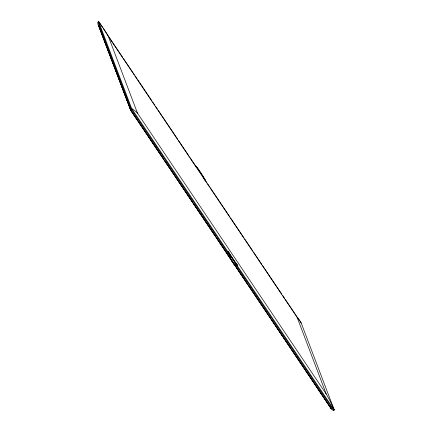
<?xml version="1.0" encoding="UTF-8"?>
<svg xmlns="http://www.w3.org/2000/svg" width="432" height="432" viewBox="0 0 432 432"><rect width="100%" height="100%" fill="white"/><g stroke="black" fill="none" stroke-linecap="round" stroke-linejoin="round"><path stroke-width="0.65" d="M237.438 265.486L228.155 251.5M237.497 265.55L237.406 264.983M204.892 179.393C205.805 182.147 203.24 175.981 202.165 174.69L197.343 167.53L195.48 165.791L189.972 157.529M98.588 25.315L130.761 110.425L98.356 25.121L131.015 110.695L331.133 408.613L130.761 110.425M330.68 407.824L323.568 397.046M233.545 259.843L233.296 260.329M102.389 27.194L98.631 21.6L97.864 22.372L97.886 24.122A3.953 3.731 -46.1 0 0 98.21 24.872M228.89 256.095L227.237 253.076M231.055 256.997L229.948 257.693L228.928 256.052M205.07 180.031L205.006 180.365M226.579 252.466L226.616 252.11M228.847 255.911L229.964 255.236L230.31 255.825M235.84 264.211C233.172 262.175 235.499 267.764 236.169 264.541M331.279 408.861A3.953 3.731 -46.1 0 0 331.754 409.514L333.234 410.368L334.255 410.044L301.228 323.098L285.444 299.603M232.189 261.025L231.682 260.987M131.015 110.695L137.9 120.739M228.242 251.802L228.566 251.829M195.394 165.899L196.052 166.239M331.074 408.305L330.431 406.971M235.802 266.328L236.077 266.495M235.742 266.263L233.982 264.416L226.735 253.006M237.389 264.935L236.029 263.531L231.309 256.522L228.604 251.861M237.017 265.486L235.958 264.265M235.283 265.496L236.288 266.458M236.066 264.514L235.71 263.92M235.58 263.839L230.963 256.856M196.09 166.271L204.876 179.35M103.14 28.312L122.688 57.402M123.439 58.52L134.341 74.741M135.092 75.859L136.971 78.656M137.722 79.774L152.005 101.029M152.755 102.146L154.64 104.944M155.39 106.067L157.27 108.859M158.02 109.982L177.568 139.066M178.319 140.184L189.216 156.406M202.748 176.542L206.885 182.698M207.635 183.816L209.515 186.613M210.265 187.731L229.813 216.821M230.564 217.939L244.096 238.075M244.847 239.193L252.742 250.938M253.492 252.061L261.765 264.368M262.516 265.486L264.395 268.283M265.145 269.401L281.686 294.014M282.814 295.688L284.693 298.485M301.234 323.098A153.884 57.721 -29.6 0 0 297.119 317.342L108.373 36.455L137.527 113.216L326.279 394.103A153.884 145.26 -46.1 0 1 334.26 410.038L236.903 265.167M229.387 253.978L131.657 108.54L98.631 21.6A153.884 145.26 -46.1 0 1 108.373 36.455M228.425 253.778L131.074 108.902L98.048 21.956M236.32 265.523L333.671 410.4M138.65 121.856L140.53 124.654M141.28 125.771L146.545 133.607M147.296 134.725L160.828 154.861M161.579 155.979L163.458 158.776M164.587 160.45L181.121 185.063M181.872 186.181L183.751 188.978M184.507 190.096L192.775 202.403M193.525 203.521L201.42 215.266M202.171 216.383L213.068 232.605M213.824 233.723L215.703 236.52M216.454 237.638L235.996 266.722M236.747 267.84L247.649 284.062M248.4 285.179L256.295 296.924M257.045 298.048L267.943 314.264M268.699 315.387L270.578 318.179M271.701 319.858L288.241 344.471M288.992 345.589L290.871 348.386M291.622 349.504L308.534 374.674M309.29 375.791L311.17 378.589M311.92 379.706L322.817 395.928M228.301 252.423L230.731 256.608M230.634 256.457L230.348 256.003M202.376 175.667L202.554 175.97M297.119 317.342L326.279 394.103M330.653 407.354L331.133 408.613M98.955 25.952L99.668 27.837M100.624 30.343L101.812 33.48M103.243 37.249L104.436 40.387M105.386 42.898L106.58 46.035M108.011 49.799L108.729 51.683M110.155 55.447L111.348 58.585M112.779 62.348L113.492 64.233M114.923 67.997L115.641 69.881M117.072 73.645L118.26 76.783M119.691 80.552L120.409 82.431M121.84 86.195L122.553 88.079M124.459 93.101L125.177 94.981M126.603 98.75L127.321 100.629M129.94 107.536L131.134 110.673M130.68 110.344A3.953 1.485 -29.6 0 1 130.529 110.057L130.837 109.166L131.657 108.54A153.884 57.721 -29.6 0 1 137.527 113.216"/></g></svg>
